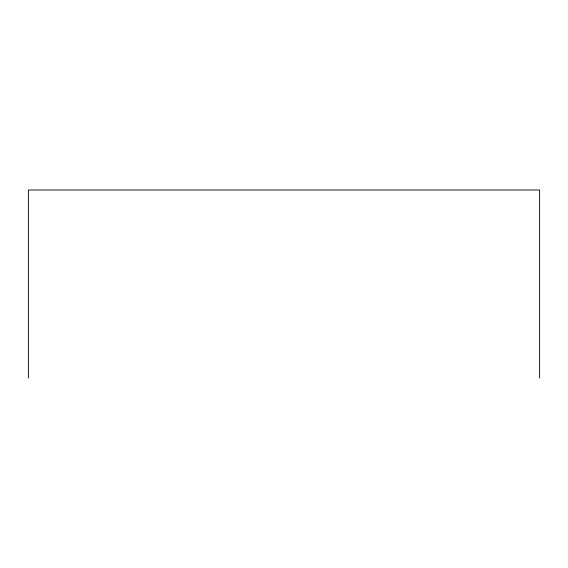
<?xml version="1.0" encoding="UTF-8"?>
<svg xmlns="http://www.w3.org/2000/svg" width="568" height="568" viewBox="0 0 568 568"><rect width="100%" height="100%" fill="white"/><g stroke="black" fill="none" stroke-linecap="round" stroke-linejoin="round"><path stroke-width="0.85" d="M539.6 378.004L539.6 189.996L28.4 189.996L28.4 378.004"/></g></svg>
